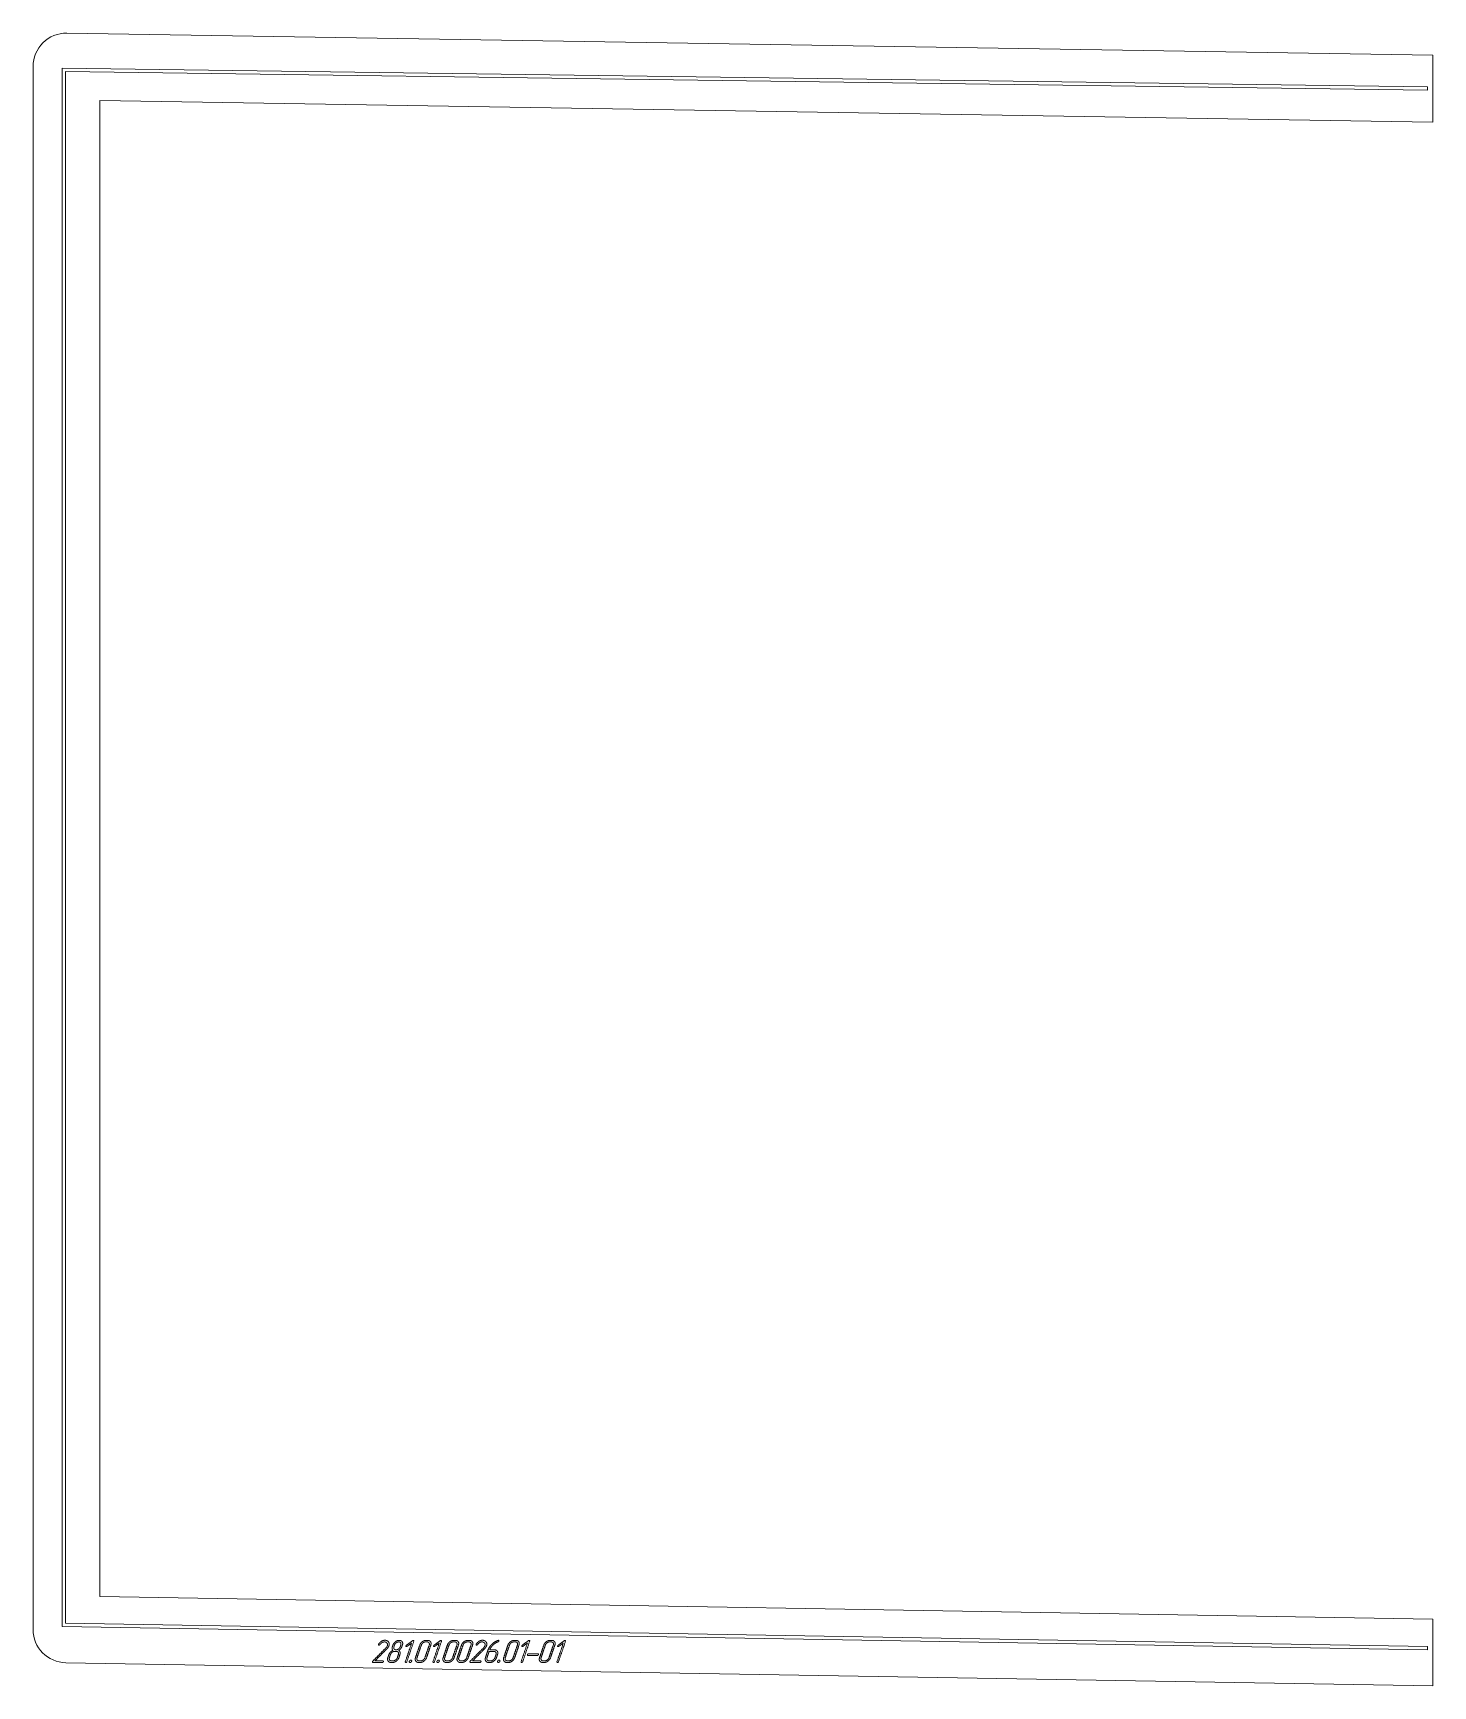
# Model space of a CAD drawing. Header units: millimetres. Extents: x 26 to 1286, y 0 to 1487.
import ezdxf

# ---------------------------------------------------------------- set-up
doc = ezdxf.new("R2010")
doc.units = ezdxf.units.MM
doc.linetypes.add('K5LT_BASIC', pattern=[0])
doc.layers.add('Engraving', color=7, linetype='Continuous')

msp = doc.modelspace()

# ---------------------------------------------------------------- linework, layer by layer
at = {"color": 143, "linetype": 'K5LT_BASIC', "lineweight": 15, "true_color": 0x33acca}
for p, q in [((1285.8, 1467.3), (56.3, 1487.1)), ((1285.8, 1467.3), (1285.8, 1407.2)), ((25.8, 1457.1), (25.8, 50.9)), ((1285.8, 1407.2), (85.8, 1426.6)), ((85.8, 1426.6), (85.8, 80.4)), ((85.8, 80.4), (1285.8, 60)), ((1285.8, 60), (1285.8, 32.5)), ((1285.8, 32.5), (1285.8, 0)), ((55.3, 20.9), (1285.8, 0))]:
    msp.add_line(p, q, dxfattribs=at)
for centre, major_axis, start_param, end_param in [((55.8, 1457.1), (0.4, 30), 6.28073, 7.867667), ((55.8, 50.9), (-0.4, -30), 4.726074, 6.279859)]:
    msp.add_ellipse(centre, major_axis=major_axis, ratio=1, start_param=start_param, end_param=end_param, dxfattribs=at)
at = {"layer": 'Engraving', "color": 143, "linetype": 'K5LT_BASIC', "lineweight": 15, "true_color": 0x33acca}
for p, q in [((51.9, 1455.7), (52.1, 53.6)), ((1280.8, 1438.9), (51.9, 1455.7)), ((54.9, 1452.7), (1280.8, 1435.9)), ((54.9, 1452.7), (55.1, 56.6)), ((1280.8, 1438.9), (1280.8, 1435.9)), ((52.1, 53.6), (1280.8, 32.6)), ((55.1, 56.6), (1280.8, 35.6)), ((1280.8, 35.6), (1280.8, 32.6))]:
    msp.add_line(p, q, dxfattribs=at)
for points, knots in [([(340.2, 21.1), (335.9, 21.1), (331.7, 21.1), (331.4, 21.1), (331.3, 21.4), (331.2, 21.6), (331.3, 21.9), (331.3, 22.1), (331.5, 22.3), (337.4, 28.2), (343.3, 34.1), (343.5, 34.3), (343.8, 34.6), (344, 34.9), (344.2, 35.1), (344.5, 35.6), (344.7, 36.2), (345.2, 37.6), (344.3, 38.6), (344, 39), (343.4, 39.3), (342.8, 39.6), (342.1, 39.6), (341.1, 39.6), (340.1, 39.1), (339, 38.5), (338.1, 37.2), (337.9, 37), (337.7, 36.8), (337.5, 36.8), (337.3, 36.7), (337, 36.7), (336.8, 36.9), (336.6, 37.1), (336.8, 37.4), (336.8, 37.5), (336.9, 37.7), (338.1, 39.4), (339.6, 40.3), (341, 41.1), (342.5, 41.1), (344.5, 41.1), (345.7, 39.7), (346.8, 38.2), (346.1, 36.2), (345.9, 35.5), (345.5, 34.8), (345, 34.1), (344.2, 33.3), (338.9, 27.9), (333.5, 22.6), (337.1, 22.6), (340.7, 22.6), (340.9, 22.6), (341.1, 22.3), (341.2, 22.1), (341.1, 21.9), (341.1, 21.6), (340.8, 21.4), (340.5, 21.1), (340.2, 21.1)], [0, 0, 0, 3.047826, 3.047826, 3.226196, 3.226196, 3.425035, 3.425035, 3.570989, 3.570989, 9.561221, 9.561221, 9.825724, 9.825724, 10.050668, 10.050668, 10.473601, 10.473601, 11.396415, 11.396415, 11.832946, 11.832946, 12.317549, 12.317549, 13.072233, 13.072233, 14.062635, 14.062635, 14.240973, 14.240973, 14.40613, 14.40613, 14.588981, 14.588981, 14.779051, 14.779051, 14.881829, 14.881829, 16.249197, 16.249197, 17.325971, 17.325971, 18.610175, 18.610175, 19.935785, 19.935785, 20.483021, 20.483021, 21.195978, 21.195978, 26.62229, 26.62229, 29.191003, 29.191003, 29.365522, 29.365522, 29.547183, 29.547183, 29.763638, 29.763638, 30, 30, 30]), ([(355.1, 25.4), (354.5, 23.6), (352.8, 22.4), (351.1, 21.1), (349.4, 21.1), (348.7, 21.1), (347.9, 21.1), (346.3, 21.1), (345.4, 22.4), (344.5, 23.6), (345.1, 25.4), (345.6, 26.8), (346.1, 28.2), (346.5, 29.3), (347.4, 30.3), (348.3, 31.3), (349.7, 32), (349.1, 32.6), (349, 33.5), (348.9, 34.3), (349.2, 35.3), (349.5, 36.1), (349.7, 36.8), (350.3, 38.4), (352, 39.8), (352.8, 40.4), (353.7, 40.8), (354.1, 40.9), (354.5, 41), (354.7, 41), (355, 41), (355.2, 41), (355.4, 41), (357.2, 41), (358, 39.8), (358.5, 39.2), (358.5, 38.4), (358.5, 38.1), (358.5, 37.7), (358.4, 37.5), (358.4, 37.2), (358.3, 37), (358.2, 36.8), (358, 36.1), (357.7, 35.3), (357.4, 34.3), (356.7, 33.5), (356.1, 32.7), (355, 32), (355.8, 31.6), (356.1, 30.5), (356.4, 29.4), (356, 28.2), (355.6, 26.8), (355.1, 25.4)], [0, 0, 0, 1.873598, 1.873598, 3.69261, 3.69261, 4.386884, 4.386884, 5.818535, 5.818535, 7.364988, 7.364988, 8.831065, 8.831065, 10.043454, 10.043454, 11.431214, 11.431214, 12.22177, 12.22177, 13.14885, 13.14885, 13.899491, 13.899491, 15.762312, 15.762312, 16.708293, 16.708293, 17.125443, 17.125443, 17.362221, 17.362221, 17.577677, 17.577677, 19.055802, 19.055802, 19.771228, 19.771228, 20.139764, 20.139764, 20.365597, 20.365597, 20.592941, 20.592941, 21.340886, 21.340886, 22.373032, 22.373032, 23.469845, 23.469845, 24.415003, 24.415003, 25.533412, 25.533412, 27, 27, 27]), ([(353.7, 25.4), (354.1, 26.8), (354.6, 28.2), (355, 29.4), (354.5, 30.3), (353.9, 31.1), (352.7, 31.1), (352, 31.1), (351.3, 31.1), (350.1, 31.1), (349, 30.3), (347.9, 29.4), (347.5, 28.2), (347, 26.8), (346.6, 25.4), (346.2, 24.3), (346.7, 23.4), (347.3, 22.6), (348.4, 22.6), (349.1, 22.6), (349.8, 22.6), (351, 22.6), (352.1, 23.4), (353.2, 24.2), (353.7, 25.4)], [0, 0, 0, 1.329406, 1.329406, 2.254108, 2.254108, 3.148824, 3.148824, 3.778355, 3.778355, 4.877538, 4.877538, 6.009386, 6.009386, 7.338792, 7.338792, 8.260968, 8.260968, 9.137189, 9.137189, 9.766721, 9.766721, 10.866842, 10.866842, 12, 12, 12]), ([(356.3, 35.3), (356.6, 36.1), (356.8, 36.8), (357.2, 38), (356.7, 38.8), (356.1, 39.6), (354.9, 39.6), (353.8, 39.6), (352.6, 38.8), (351.5, 38), (351.1, 36.8), (350.9, 36.1), (350.6, 35.3), (350.2, 34.2), (350.8, 33.3), (351.3, 32.5), (352.5, 32.5), (353.7, 32.5), (354.8, 33.3), (355.9, 34.1), (356.3, 35.3)], [0, 0, 0, 0.718951, 0.718951, 1.697337, 1.697337, 2.634709, 2.634709, 3.797866, 3.797866, 5.000561, 5.000561, 5.719512, 5.719512, 6.697901, 6.697901, 7.635273, 7.635273, 8.789173, 8.789173, 10, 10, 10]), ([(362.3, 21.9), (362.2, 21.5), (361.9, 21.3), (361.7, 21.1), (361.4, 21.1), (361.2, 21.1), (360.9, 21.3), (360.8, 21.5), (360.9, 21.9), (363.7, 30.2), (366.6, 38.6), (364.5, 37.1), (362.5, 35.6), (362.2, 35.4), (361.9, 35.4), (361.6, 35.4), (361.5, 35.6), (361.4, 35.8), (361.5, 36.1), (361.5, 36.2), (361.8, 36.6), (364.7, 38.7), (367.5, 40.8), (367.8, 41), (368.1, 41), (368.4, 41), (368.5, 40.8), (368.7, 40.6), (368.6, 40.3), (365.4, 31.1), (362.3, 21.9)], [0, 0, 0, 0.181151, 0.181151, 0.343934, 0.343934, 0.472146, 0.472146, 0.625059, 0.625059, 5.39951, 5.39951, 6.773407, 6.773407, 6.936544, 6.936544, 7.074093, 7.074093, 7.217588, 7.217588, 7.383484, 7.383484, 9.302301, 9.302301, 9.462957, 9.462957, 9.596849, 9.596849, 9.739807, 9.739807, 15, 15, 15]), ([(380, 25.4), (379.4, 23.7), (377.7, 22.4), (376, 21.1), (374.2, 21.1), (373.5, 21.1), (372.8, 21.1), (371.2, 21.1), (370.3, 22.4), (369.4, 23.6), (370, 25.4), (371.9, 31.1), (373.9, 36.8), (374.4, 38.5), (376.1, 39.8), (377.8, 41), (379.6, 41), (380.3, 41), (381, 41), (382.7, 41), (383.6, 39.8), (384.4, 38.6), (383.8, 36.8), (381.9, 31.1), (380, 25.4)], [0, 0, 0, 0.846521, 0.846521, 1.674424, 1.674424, 1.989042, 1.989042, 2.637777, 2.637777, 3.338641, 3.338641, 5.996422, 5.996422, 6.83575, 6.83575, 7.667338, 7.667338, 7.981955, 7.981955, 8.645972, 8.645972, 9.342219, 9.342219, 12, 12, 12]), ([(378.5, 25.4), (380.5, 31.1), (382.4, 36.8), (382.8, 37.9), (382.2, 38.8), (381.7, 39.6), (380.5, 39.6), (379.8, 39.6), (379.1, 39.6), (377.9, 39.6), (376.8, 38.8), (375.7, 38), (375.3, 36.8), (373.4, 31.1), (371.4, 25.4), (371, 24.3), (371.6, 23.4), (372.2, 22.6), (373.3, 22.6), (374, 22.6), (374.7, 22.6), (375.9, 22.6), (377, 23.4), (378.1, 24.2), (378.5, 25.4)], [0, 0, 0, 3.194824, 3.194824, 3.749556, 3.749556, 4.284872, 4.284872, 4.662943, 4.662943, 5.32312, 5.32312, 6.003067, 6.003067, 9.197891, 9.197891, 9.751896, 9.751896, 10.278148, 10.278148, 10.656218, 10.656218, 11.310094, 11.310094, 12, 12, 12]), ([(387.2, 21.9), (387.1, 21.5), (386.8, 21.3), (386.5, 21.1), (386.2, 21.1), (386.1, 21.1), (385.8, 21.3), (385.6, 21.5), (385.8, 21.9), (388.6, 30.2), (391.5, 38.6), (389.4, 37.1), (387.4, 35.6), (387.1, 35.4), (386.8, 35.4), (386.5, 35.4), (386.4, 35.6), (386.2, 35.8), (386.3, 36.1), (386.4, 36.2), (386.7, 36.6), (389.6, 38.7), (392.4, 40.8), (392.7, 41), (393, 41), (393.3, 41), (393.4, 40.8), (393.6, 40.6), (393.5, 40.3), (390.3, 31.1), (387.2, 21.9)], [0, 0, 0, 0.181151, 0.181151, 0.343934, 0.343934, 0.472146, 0.472146, 0.625059, 0.625059, 5.39951, 5.39951, 6.773407, 6.773407, 6.936544, 6.936544, 7.074093, 7.074093, 7.217588, 7.217588, 7.383484, 7.383484, 9.302301, 9.302301, 9.462957, 9.462957, 9.596849, 9.596849, 9.739807, 9.739807, 15, 15, 15]), ([(404.8, 25.4), (404.2, 23.7), (402.6, 22.4), (400.9, 21.1), (399.1, 21.1), (398.4, 21.1), (397.7, 21.1), (396, 21.1), (395.2, 22.4), (394.3, 23.6), (394.9, 25.4), (396.8, 31.1), (398.7, 36.8), (399.3, 38.5), (401, 39.8), (402.7, 41), (404.4, 41), (405.2, 41), (405.9, 41), (407.6, 41), (408.5, 39.8), (409.3, 38.6), (408.7, 36.8), (406.8, 31.1), (404.8, 25.4)], [0, 0, 0, 0.846521, 0.846521, 1.674424, 1.674424, 1.989042, 1.989042, 2.637777, 2.637777, 3.338641, 3.338641, 5.996422, 5.996422, 6.83575, 6.83575, 7.667338, 7.667338, 7.981955, 7.981955, 8.645972, 8.645972, 9.342219, 9.342219, 12, 12, 12]), ([(403.4, 25.4), (405.3, 31.1), (407.3, 36.8), (407.7, 37.9), (407.1, 38.8), (406.6, 39.6), (405.4, 39.6), (404.7, 39.6), (404, 39.6), (402.8, 39.6), (401.7, 38.8), (400.6, 38), (400.2, 36.8), (398.2, 31.1), (396.3, 25.4), (395.9, 24.3), (396.5, 23.4), (397, 22.6), (398.2, 22.6), (398.9, 22.6), (399.6, 22.6), (400.7, 22.6), (401.9, 23.4), (403, 24.2), (403.4, 25.4)], [0, 0, 0, 3.194824, 3.194824, 3.749556, 3.749556, 4.284872, 4.284872, 4.662943, 4.662943, 5.32312, 5.32312, 6.003067, 6.003067, 9.197891, 9.197891, 9.751896, 9.751896, 10.278148, 10.278148, 10.656218, 10.656218, 11.310094, 11.310094, 12, 12, 12]), ([(417.5, 25.4), (416.9, 23.7), (415.3, 22.4), (413.6, 21.1), (411.8, 21.1), (411.1, 21.1), (410.4, 21.1), (408.7, 21.1), (407.9, 22.4), (407, 23.6), (407.6, 25.4), (409.5, 31.1), (411.4, 36.8), (412, 38.5), (413.7, 39.8), (415.4, 41), (417.1, 41), (417.9, 41), (418.6, 41), (420.3, 41), (421.2, 39.8), (422, 38.6), (421.4, 36.8), (419.5, 31.1), (417.5, 25.4)], [0, 0, 0, 0.846521, 0.846521, 1.674424, 1.674424, 1.989042, 1.989042, 2.637777, 2.637777, 3.338641, 3.338641, 5.996422, 5.996422, 6.83575, 6.83575, 7.667338, 7.667338, 7.981955, 7.981955, 8.645972, 8.645972, 9.342219, 9.342219, 12, 12, 12]), ([(416.1, 25.4), (418, 31.1), (420, 36.8), (420.4, 37.9), (419.8, 38.8), (419.3, 39.6), (418.1, 39.6), (417.4, 39.6), (416.7, 39.6), (415.5, 39.6), (414.4, 38.8), (413.3, 38), (412.9, 36.8), (410.9, 31.1), (409, 25.4), (408.6, 24.3), (409.2, 23.4), (409.7, 22.6), (410.9, 22.6), (411.6, 22.6), (412.3, 22.6), (413.4, 22.6), (414.6, 23.4), (415.7, 24.2), (416.1, 25.4)], [0, 0, 0, 3.194824, 3.194824, 3.749556, 3.749556, 4.284872, 4.284872, 4.662943, 4.662943, 5.32312, 5.32312, 6.003067, 6.003067, 9.197891, 9.197891, 9.751896, 9.751896, 10.278148, 10.278148, 10.656218, 10.656218, 11.310094, 11.310094, 12, 12, 12]), ([(428, 21.1), (423.8, 21.1), (419.5, 21.1), (419.3, 21.1), (419.1, 21.4), (419, 21.6), (419.1, 21.9), (419.2, 22.1), (419.3, 22.3), (425.2, 28.2), (431.1, 34.1), (431.4, 34.3), (431.6, 34.6), (431.8, 34.9), (432, 35.1), (432.3, 35.6), (432.5, 36.2), (433, 37.6), (432.2, 38.6), (431.8, 39), (431.2, 39.3), (430.6, 39.6), (429.9, 39.6), (428.9, 39.6), (427.9, 39.1), (426.9, 38.5), (425.9, 37.2), (425.7, 37), (425.5, 36.8), (425.4, 36.8), (425.1, 36.7), (424.8, 36.7), (424.6, 36.9), (424.5, 37.1), (424.6, 37.4), (424.7, 37.5), (424.7, 37.7), (425.9, 39.4), (427.5, 40.3), (428.9, 41.1), (430.3, 41.1), (432.4, 41.1), (433.5, 39.7), (434.7, 38.2), (434, 36.2), (433.8, 35.5), (433.3, 34.8), (432.9, 34.1), (432.1, 33.3), (426.7, 27.9), (421.4, 22.6), (424.9, 22.6), (428.5, 22.6), (428.8, 22.6), (428.9, 22.3), (429.1, 22.1), (429, 21.9), (428.9, 21.6), (428.6, 21.4), (428.4, 21.1), (428, 21.1)], [0, 0, 0, 3.047826, 3.047826, 3.226196, 3.226196, 3.425035, 3.425035, 3.570989, 3.570989, 9.561221, 9.561221, 9.825724, 9.825724, 10.050668, 10.050668, 10.473601, 10.473601, 11.396415, 11.396415, 11.832946, 11.832946, 12.317549, 12.317549, 13.072233, 13.072233, 14.062635, 14.062635, 14.240973, 14.240973, 14.40613, 14.40613, 14.588981, 14.588981, 14.779051, 14.779051, 14.881829, 14.881829, 16.249197, 16.249197, 17.325971, 17.325971, 18.610175, 18.610175, 19.935785, 19.935785, 20.483021, 20.483021, 21.195978, 21.195978, 26.62229, 26.62229, 29.191003, 29.191003, 29.365522, 29.365522, 29.547183, 29.547183, 29.763638, 29.763638, 30, 30, 30]), ([(435.1, 31.7), (436.1, 34.7), (438.5, 37.2), (441.1, 39.8), (444.4, 41), (444.6, 41), (444.7, 41.1), (445, 41.1), (445.1, 40.8), (445.2, 40.6), (445.1, 40.3), (445.1, 40.1), (444.9, 40), (444.8, 39.8), (444.5, 39.7), (444.3, 39.6), (444.2, 39.6), (444, 39.5), (443.8, 39.4), (443.4, 39.3), (443.1, 39.1), (442.4, 38.8), (441.8, 38.4), (440.7, 37.7), (439.4, 36.4), (438.6, 35.6), (437.9, 34.5), (437.1, 33.4), (436.8, 32.5), (438.9, 32.5), (441.1, 32.5), (442.9, 32.5), (443.7, 31.3), (444.5, 30), (443.9, 28.2), (443.4, 26.8), (442.9, 25.4), (442.3, 23.6), (440.6, 22.4), (439, 21.1), (437.2, 21.1), (436.5, 21.1), (435.8, 21.1), (434.1, 21.1), (433.3, 22.4), (432.4, 23.6), (433, 25.4), (434, 28.6), (435.1, 31.7)], [0, 0, 0, 2.498316, 2.498316, 5.262484, 5.262484, 5.387819, 5.387819, 5.576565, 5.576565, 5.780812, 5.780812, 5.94013, 5.94013, 6.158112, 6.158112, 6.282716, 6.282716, 6.433855, 6.433855, 6.733626, 6.733626, 7.321232, 7.321232, 8.511503, 8.511503, 9.467261, 9.467261, 10.342598, 10.342598, 11.992145, 11.992145, 13.165958, 13.165958, 14.387907, 14.387907, 15.553255, 15.553255, 17.042108, 17.042108, 18.487785, 18.487785, 19.039603, 19.039603, 20.17753, 20.17753, 21.406839, 21.406839, 24, 24, 24]), ([(436.3, 31.1), (435.4, 28.2), (434.4, 25.4), (434, 24.3), (434.6, 23.4), (435.1, 22.6), (436.3, 22.6), (437, 22.6), (437.7, 22.6), (438.9, 22.6), (440, 23.4), (441.1, 24.2), (441.5, 25.4), (442, 26.8), (442.5, 28.2), (442.9, 29.4), (442.3, 30.3), (441.8, 31.1), (440.6, 31.1), (438.5, 31.1), (436.3, 31.1)], [0, 0, 0, 2.151609, 2.151609, 2.897861, 2.897861, 3.606926, 3.606926, 4.116362, 4.116362, 5.006613, 5.006613, 5.923599, 5.923599, 6.999394, 6.999394, 7.74769, 7.74769, 8.471721, 8.471721, 10, 10, 10]), ([(459.3, 25.4), (458.7, 23.7), (457.1, 22.4), (455.4, 21.1), (453.6, 21.1), (452.9, 21.1), (452.2, 21.1), (450.6, 21.1), (449.7, 22.4), (448.8, 23.6), (449.4, 25.4), (451.3, 31.1), (453.2, 36.8), (453.8, 38.5), (455.5, 39.8), (457.2, 41), (458.9, 41), (459.7, 41), (460.4, 41), (462.1, 41), (463, 39.8), (463.8, 38.6), (463.2, 36.8), (461.3, 31.1), (459.3, 25.4)], [0, 0, 0, 0.846521, 0.846521, 1.674424, 1.674424, 1.989042, 1.989042, 2.637777, 2.637777, 3.338641, 3.338641, 5.996422, 5.996422, 6.83575, 6.83575, 7.667338, 7.667338, 7.981955, 7.981955, 8.645972, 8.645972, 9.342219, 9.342219, 12, 12, 12]), ([(457.9, 25.4), (459.8, 31.1), (461.8, 36.8), (462.2, 37.9), (461.6, 38.8), (461.1, 39.6), (459.9, 39.6), (459.2, 39.6), (458.5, 39.6), (457.3, 39.6), (456.2, 38.8), (455.1, 38), (454.7, 36.8), (452.7, 31.1), (450.8, 25.4), (450.4, 24.3), (451, 23.4), (451.6, 22.6), (452.7, 22.6), (453.4, 22.6), (454.1, 22.6), (455.2, 22.6), (456.4, 23.4), (457.5, 24.2), (457.9, 25.4)], [0, 0, 0, 3.194824, 3.194824, 3.749556, 3.749556, 4.284872, 4.284872, 4.662943, 4.662943, 5.32312, 5.32312, 6.003067, 6.003067, 9.197891, 9.197891, 9.751896, 9.751896, 10.278148, 10.278148, 10.656218, 10.656218, 11.310094, 11.310094, 12, 12, 12]), ([(466.6, 21.9), (466.4, 21.5), (466.2, 21.3), (465.9, 21.1), (465.6, 21.1), (465.5, 21.1), (465.2, 21.3), (465, 21.5), (465.1, 21.9), (468, 30.2), (470.8, 38.6), (468.8, 37.1), (466.7, 35.6), (466.5, 35.4), (466.2, 35.4), (465.9, 35.4), (465.8, 35.6), (465.6, 35.8), (465.7, 36.1), (465.8, 36.2), (466.1, 36.6), (468.9, 38.7), (471.8, 40.8), (472.1, 41), (472.3, 41), (472.6, 41), (472.8, 40.8), (472.9, 40.6), (472.8, 40.3), (469.7, 31.1), (466.6, 21.9)], [0, 0, 0, 0.181151, 0.181151, 0.343934, 0.343934, 0.472146, 0.472146, 0.625059, 0.625059, 5.39951, 5.39951, 6.773407, 6.773407, 6.936544, 6.936544, 7.074093, 7.074093, 7.217588, 7.217588, 7.383484, 7.383484, 9.302301, 9.302301, 9.462957, 9.462957, 9.596849, 9.596849, 9.739807, 9.739807, 15, 15, 15]), ([(491.6, 25.4), (491, 23.7), (489.3, 22.4), (487.7, 21.1), (485.9, 21.1), (485.2, 21.1), (484.5, 21.1), (482.8, 21.1), (481.9, 22.4), (481, 23.6), (481.7, 25.4), (483.6, 31.1), (485.5, 36.8), (486.1, 38.5), (487.8, 39.8), (489.4, 41), (491.2, 41), (491.9, 41), (492.7, 41), (494.4, 41), (495.2, 39.8), (496.1, 38.6), (495.5, 36.8), (493.5, 31.1), (491.6, 25.4)], [0, 0, 0, 0.846521, 0.846521, 1.674424, 1.674424, 1.989042, 1.989042, 2.637777, 2.637777, 3.338641, 3.338641, 5.996422, 5.996422, 6.83575, 6.83575, 7.667338, 7.667338, 7.981955, 7.981955, 8.645972, 8.645972, 9.342219, 9.342219, 12, 12, 12]), ([(490.2, 25.4), (492.1, 31.1), (494.1, 36.8), (494.5, 37.9), (493.9, 38.8), (493.3, 39.6), (492.2, 39.6), (491.5, 39.6), (490.7, 39.6), (489.6, 39.6), (488.5, 38.8), (487.3, 38), (486.9, 36.8), (485, 31.1), (483.1, 25.4), (482.7, 24.3), (483.3, 23.4), (483.8, 22.6), (485, 22.6), (485.7, 22.6), (486.4, 22.6), (487.5, 22.6), (488.7, 23.4), (489.8, 24.2), (490.2, 25.4)], [0, 0, 0, 3.194824, 3.194824, 3.749556, 3.749556, 4.284872, 4.284872, 4.662943, 4.662943, 5.32312, 5.32312, 6.003067, 6.003067, 9.197891, 9.197891, 9.751896, 9.751896, 10.278148, 10.278148, 10.656218, 10.656218, 11.310094, 11.310094, 12, 12, 12]), ([(498.8, 21.9), (498.7, 21.5), (498.4, 21.3), (498.2, 21.1), (497.9, 21.1), (497.8, 21.1), (497.4, 21.3), (497.3, 21.5), (497.4, 21.9), (500.3, 30.2), (503.1, 38.6), (501.1, 37.1), (499, 35.6), (498.7, 35.4), (498.5, 35.4), (498.2, 35.4), (498, 35.6), (497.9, 35.8), (498, 36.1), (498, 36.2), (498.4, 36.6), (501.2, 38.7), (504.1, 40.8), (504.3, 41), (504.6, 41), (504.9, 41), (505.1, 40.8), (505.2, 40.6), (505.1, 40.3), (502, 31.1), (498.8, 21.9)], [0, 0, 0, 0.181151, 0.181151, 0.343934, 0.343934, 0.472146, 0.472146, 0.625059, 0.625059, 5.39951, 5.39951, 6.773407, 6.773407, 6.936544, 6.936544, 7.074093, 7.074093, 7.217588, 7.217588, 7.383484, 7.383484, 9.302301, 9.302301, 9.462957, 9.462957, 9.596849, 9.596849, 9.739807, 9.739807, 15, 15, 15]), ([(365.9, 23.3), (366.3, 23.3), (366.5, 22.9), (366.8, 22.6), (366.6, 22.2), (366.5, 21.8), (366.1, 21.5), (365.7, 21.1), (365.2, 21.1), (364.7, 21.1), (364.5, 21.4), (364.4, 21.8), (364.5, 22.2), (364.6, 22.5), (365, 22.9), (365.4, 23.3), (365.9, 23.3)], [0, 0, 0, 0.855828, 0.855828, 1.74556, 1.74556, 2.805969, 2.805969, 3.96496, 3.96496, 4.876932, 4.876932, 5.801755, 5.801755, 6.76801, 6.76801, 8, 8, 8]), ([(390.8, 23.3), (391.2, 23.3), (391.4, 22.9), (391.6, 22.6), (391.5, 22.2), (391.4, 21.8), (391, 21.5), (390.6, 21.1), (390.1, 21.1), (389.6, 21.1), (389.4, 21.4), (389.2, 21.8), (389.4, 22.2), (389.5, 22.5), (389.9, 22.9), (390.3, 23.3), (390.8, 23.3)], [0, 0, 0, 0.855828, 0.855828, 1.74556, 1.74556, 2.805969, 2.805969, 3.96496, 3.96496, 4.876932, 4.876932, 5.801755, 5.801755, 6.76801, 6.76801, 8, 8, 8]), ([(445.3, 23.3), (445.7, 23.3), (445.9, 22.9), (446.1, 22.6), (446, 22.2), (445.9, 21.8), (445.5, 21.5), (445.1, 21.1), (444.6, 21.1), (444.1, 21.1), (443.9, 21.4), (443.7, 21.8), (443.9, 22.2), (444, 22.5), (444.4, 22.9), (444.8, 23.3), (445.3, 23.3)], [0, 0, 0, 0.855828, 0.855828, 1.74556, 1.74556, 2.805969, 2.805969, 3.96496, 3.96496, 4.876932, 4.876932, 5.801755, 5.801755, 6.76801, 6.76801, 8, 8, 8]), ([(479.8, 27.5), (475.5, 27.5), (471.3, 27.5), (470.9, 27.5), (470.8, 27.7), (470.7, 28), (470.8, 28.3), (470.9, 28.4), (471.1, 28.7), (471.4, 29), (471.8, 29), (476, 29), (480.3, 29), (480.5, 29), (480.7, 28.7), (480.8, 28.5), (480.7, 28.3), (480.7, 28), (480.4, 27.8), (480.1, 27.5), (479.8, 27.5)], [0, 0, 0, 3.94619, 3.94619, 4.18756, 4.18756, 4.430856, 4.430856, 4.683549, 4.683549, 5.009861, 5.009861, 8.956051, 8.956051, 9.181245, 9.181245, 9.415662, 9.415662, 9.694987, 9.694987, 10, 10, 10])]:
    msp.add_open_spline(points, degree=2, knots=knots, dxfattribs=at)

doc.saveas('drawing.dxf')
